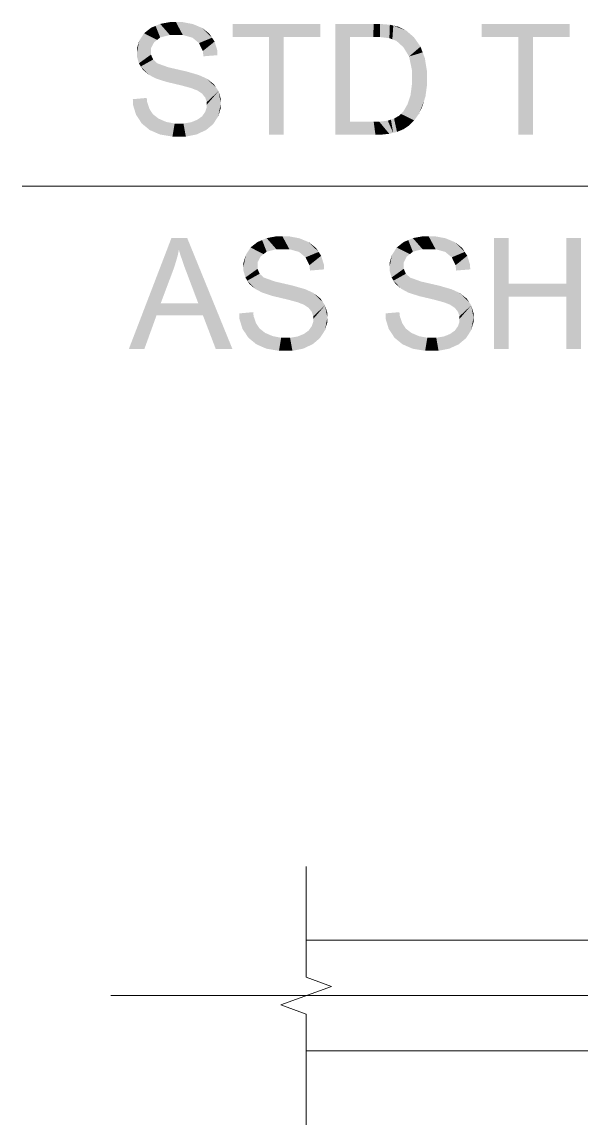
# Model space of a CAD drawing. Header units: millimetres. Extents: x 2 to 579, y 1 to 405.
# Drawn here: x 181.59 to 188.41, y 108.87 to 122.31 of the extents above; entities that cross this region are included whole.
import ezdxf

# ---------------------------------------------------------------- set-up
doc = ezdxf.new("R2010")
doc.units = ezdxf.units.MM
doc.linetypes.add('XKITLINE00', pattern=[0])
doc.layers.add('LinkedObject', color=7, linetype='Continuous', lineweight=0)

# ---------------------------------------------------------------- blocks, each defined once
blk = doc.blocks.new('*A4')
at = {"layer": 'LinkedObject'}
for points in [[(183.275, 122.288), (183.393, 122.153), (183.219, 122.264)], [(183.399, 122.311), (183.393, 122.153), (183.275, 122.288)], [(183.467, 122.311), (183.393, 122.153), (183.399, 122.311)], [(183.393, 122.153), (183.467, 122.311), (183.474, 122.153)], [(183.467, 122.311), (183.551, 122.153), (183.474, 122.153)], [(183.674, 122.286), (183.467, 122.311), (183.542, 122.311)], [(183.731, 122.262), (183.467, 122.311), (183.674, 122.286)], [(183.669, 122.12), (183.467, 122.311), (183.731, 122.262)], [(183.551, 122.153), (183.467, 122.311), (183.669, 122.12)], [(184.157, 122.288), (184.601, 122.128), (184.157, 122.128)], [(184.779, 122.128), (184.601, 122.128), (184.157, 122.288)], [(184.779, 122.128), (184.157, 122.288), (185.226, 122.288)], [(184.779, 122.128), (185.226, 122.288), (185.226, 122.128)], [(185.41, 122.288), (185.588, 122.128), (185.41, 120.938)], [(185.872, 122.128), (185.41, 122.288), (185.875, 122.288)], [(185.588, 122.128), (185.41, 122.288), (185.872, 122.128)], [(185.875, 122.288), (185.951, 122.128), (185.872, 122.128)], [(185.953, 122.288), (185.951, 122.128), (185.875, 122.288)], [(185.953, 122.288), (186.067, 122.114), (185.951, 122.128)], [(186.073, 122.278), (186.067, 122.114), (185.953, 122.288)], [(187.193, 122.288), (187.637, 122.128), (187.193, 122.128)], [(187.816, 122.128), (187.637, 122.128), (187.193, 122.288)], [(187.816, 122.128), (187.193, 122.288), (188.262, 122.288)], [(187.816, 122.128), (188.262, 122.288), (188.262, 122.128)], [(183.079, 122.174), (183.238, 122.093), (183.05, 122.129)], [(183.164, 122.241), (183.238, 122.093), (183.079, 122.174)], [(183.275, 122.123), (183.164, 122.241), (183.219, 122.264)], [(183.238, 122.093), (183.164, 122.241), (183.275, 122.123)], [(183.219, 122.264), (183.393, 122.153), (183.275, 122.123)], [(183.731, 122.262), (183.709, 122.087), (183.669, 122.12)], [(183.788, 122.238), (183.709, 122.087), (183.731, 122.262)], [(183.709, 122.087), (183.788, 122.238), (183.748, 122.054)], [(183.748, 122.054), (183.788, 122.238), (183.907, 122.12)], [(183.907, 122.12), (183.788, 122.238), (183.876, 122.167)], [(186.115, 122.268), (186.067, 122.114), (186.073, 122.278)], [(186.115, 122.268), (186.103, 122.101), (186.067, 122.114)], [(186.103, 122.101), (186.115, 122.268), (186.153, 122.081)], [(186.272, 122.207), (186.115, 122.268), (186.173, 122.255)], [(186.312, 122.172), (186.115, 122.268), (186.272, 122.207)], [(186.237, 122.005), (186.115, 122.268), (186.312, 122.172)], [(186.153, 122.081), (186.115, 122.268), (186.237, 122.005)], [(186.312, 122.172), (186.272, 121.948), (186.237, 122.005)], [(186.366, 122.126), (186.272, 121.948), (186.312, 122.172)], [(183.05, 122.129), (182.992, 121.938), (183.021, 122.085)], [(183.201, 122.063), (182.992, 121.938), (183.05, 122.129)], [(183.021, 122.085), (182.992, 121.938), (182.992, 121.989)], [(183.163, 121.992), (182.992, 121.938), (183.201, 122.063)], [(183.05, 122.129), (183.238, 122.093), (183.201, 122.063)], [(183.907, 122.12), (183.795, 121.958), (183.748, 122.054)], [(183.938, 122.073), (183.795, 121.958), (183.907, 122.12)], [(183.971, 121.966), (183.795, 121.958), (183.938, 122.073)], [(184.601, 120.938), (184.779, 122.128), (184.779, 120.938)], [(184.601, 122.128), (184.779, 122.128), (184.601, 120.938)], [(185.41, 120.938), (185.588, 122.128), (185.588, 121.097)], [(186.446, 122.011), (186.272, 121.948), (186.366, 122.126)], [(187.637, 120.938), (187.816, 122.128), (187.816, 120.938)], [(187.637, 122.128), (187.816, 122.128), (187.637, 120.938)], [(182.992, 121.938), (183.163, 121.992), (183.163, 121.95)], [(183.163, 121.914), (182.992, 121.938), (183.163, 121.95)], [(182.992, 121.938), (183.163, 121.914), (182.992, 121.892)], [(182.992, 121.892), (183.163, 121.914), (183.016, 121.808)], [(183.016, 121.808), (183.163, 121.914), (183.039, 121.77)], [(183.039, 121.77), (183.163, 121.914), (183.19, 121.854)], [(183.973, 121.907), (183.795, 121.958), (183.971, 121.966)], [(183.795, 121.958), (183.973, 121.907), (183.802, 121.893)], [(186.272, 121.948), (186.446, 122.011), (186.307, 121.891)], [(186.307, 121.891), (186.446, 122.011), (186.472, 121.941)], [(186.472, 121.941), (186.341, 121.729), (186.307, 121.891)], [(186.499, 121.871), (186.341, 121.729), (186.472, 121.941)], [(183.19, 121.854), (183.135, 121.67), (183.039, 121.77)], [(183.039, 121.77), (183.135, 121.67), (183.063, 121.732)], [(183.216, 121.83), (183.135, 121.67), (183.19, 121.854)], [(183.135, 121.67), (183.216, 121.83), (183.183, 121.644)], [(183.183, 121.644), (183.216, 121.83), (183.242, 121.807)], [(183.183, 121.644), (183.242, 121.807), (183.22, 121.624)], [(183.22, 121.624), (183.242, 121.807), (183.35, 121.582)], [(183.35, 121.582), (183.242, 121.807), (183.376, 121.759)], [(183.35, 121.582), (183.376, 121.759), (183.443, 121.56)], [(183.443, 121.56), (183.376, 121.759), (183.485, 121.734)], [(186.525, 121.71), (186.341, 121.729), (186.499, 121.871)], [(183.443, 121.56), (183.485, 121.734), (183.536, 121.538)], [(183.536, 121.538), (183.485, 121.734), (183.594, 121.709)], [(183.536, 121.538), (183.594, 121.709), (183.656, 121.505)], [(183.656, 121.505), (183.594, 121.709), (183.683, 121.494)], [(183.683, 121.494), (183.594, 121.709), (183.726, 121.478)], [(183.743, 121.666), (183.726, 121.478), (183.594, 121.709)], [(183.784, 121.648), (183.726, 121.478), (183.743, 121.666)], [(183.726, 121.478), (183.784, 121.648), (183.787, 121.438)], [(183.787, 121.438), (183.784, 121.648), (183.843, 121.621)], [(183.787, 121.438), (183.843, 121.621), (183.805, 121.414)], [(183.805, 121.414), (183.843, 121.621), (183.824, 121.391)], [(183.843, 121.621), (183.958, 121.51), (183.824, 121.391)], [(183.958, 121.51), (183.843, 121.621), (183.93, 121.552)], [(186.525, 121.62), (186.341, 121.729), (186.525, 121.71)], [(186.341, 121.729), (186.525, 121.62), (186.341, 121.623)], [(186.525, 121.62), (186.341, 121.546), (186.341, 121.623)], [(186.525, 121.543), (186.341, 121.546), (186.525, 121.62)], [(183.824, 121.391), (183.958, 121.51), (183.843, 121.335)], [(183.843, 121.335), (183.958, 121.51), (183.986, 121.469)], [(186.341, 121.546), (186.525, 121.543), (186.324, 121.416)], [(186.324, 121.416), (186.525, 121.543), (186.489, 121.347)], [(186.489, 121.347), (186.525, 121.543), (186.507, 121.407)], [(183.117, 121.335), (182.942, 121.371), (183.111, 121.386)], [(182.942, 121.371), (183.016, 121.129), (182.944, 121.303)], [(183.117, 121.335), (183.016, 121.129), (182.942, 121.371)], [(183.843, 121.335), (183.986, 121.469), (183.843, 121.304)], [(183.843, 121.304), (183.986, 121.469), (183.843, 121.272)], [(183.986, 121.469), (184.014, 121.319), (183.843, 121.272)], [(184.014, 121.319), (183.986, 121.469), (184.014, 121.373)], [(186.239, 121.224), (186.489, 121.347), (186.397, 121.151)], [(186.288, 121.309), (186.489, 121.347), (186.239, 121.224)], [(186.306, 121.363), (186.489, 121.347), (186.288, 121.309)], [(186.489, 121.347), (186.306, 121.363), (186.324, 121.416)], [(186.397, 121.151), (186.489, 121.347), (186.425, 121.19)], [(186.425, 121.19), (186.489, 121.347), (186.471, 121.288)], [(182.944, 121.303), (183.016, 121.129), (182.981, 121.182)], [(183.145, 121.252), (183.016, 121.129), (183.117, 121.335)], [(183.016, 121.129), (183.145, 121.252), (183.051, 121.075)], [(183.051, 121.075), (183.145, 121.252), (183.148, 120.995)], [(183.166, 121.219), (183.148, 120.995), (183.145, 121.252)], [(183.188, 121.187), (183.148, 120.995), (183.166, 121.219)], [(183.823, 121.214), (183.983, 121.163), (183.804, 121.188)], [(183.823, 121.214), (184.014, 121.319), (183.983, 121.163)], [(183.843, 121.272), (184.014, 121.319), (183.823, 121.214)], [(183.983, 121.163), (184.014, 121.319), (184.014, 121.265)], [(186.397, 121.151), (186.207, 121.192), (186.239, 121.224)], [(183.188, 121.187), (183.21, 120.968), (183.148, 120.995)], [(183.256, 121.134), (183.21, 120.968), (183.188, 121.187)], [(183.21, 120.968), (183.256, 121.134), (183.272, 120.941)], [(183.302, 121.114), (183.272, 120.941), (183.256, 121.134)], [(183.348, 121.094), (183.272, 120.941), (183.302, 121.114)], [(183.348, 121.094), (183.425, 120.915), (183.272, 120.941)], [(183.451, 121.074), (183.425, 120.915), (183.348, 121.094)], [(183.451, 121.074), (183.516, 120.915), (183.425, 120.915)], [(183.508, 121.074), (183.516, 120.915), (183.451, 121.074)], [(183.508, 121.074), (183.588, 120.915), (183.516, 120.915)], [(183.559, 121.074), (183.588, 120.915), (183.508, 121.074)], [(183.649, 121.089), (183.776, 120.968), (183.559, 121.074)], [(183.559, 121.074), (183.776, 120.968), (183.588, 120.915)], [(183.688, 121.104), (183.922, 121.068), (183.649, 121.089)], [(183.833, 120.994), (183.649, 121.089), (183.922, 121.068)], [(183.776, 120.968), (183.649, 121.089), (183.833, 120.994)], [(183.727, 121.12), (183.922, 121.068), (183.688, 121.104)], [(183.785, 121.161), (183.952, 121.116), (183.727, 121.12)], [(183.727, 121.12), (183.952, 121.116), (183.922, 121.068)], [(183.804, 121.188), (183.983, 121.163), (183.785, 121.161)], [(183.952, 121.116), (183.785, 121.161), (183.983, 121.163)], [(185.588, 121.097), (185.897, 120.938), (185.41, 120.938)], [(185.876, 121.097), (185.897, 120.938), (185.588, 121.097)], [(185.876, 121.097), (185.958, 120.938), (185.897, 120.938)], [(185.943, 121.097), (185.958, 120.938), (185.876, 121.097)], [(186.113, 120.961), (185.943, 121.097), (186.048, 121.109)], [(186.066, 120.949), (185.943, 121.097), (186.113, 120.961)], [(185.958, 120.938), (185.943, 121.097), (186.066, 120.949)], [(186.086, 121.122), (186.113, 120.961), (186.048, 121.109)], [(186.124, 121.134), (186.113, 120.961), (186.086, 121.122)], [(186.113, 120.961), (186.124, 121.134), (186.16, 120.972)], [(186.274, 121.028), (186.124, 121.134), (186.184, 121.169)], [(186.241, 121.006), (186.124, 121.134), (186.274, 121.028)], [(186.16, 120.972), (186.124, 121.134), (186.241, 121.006)], [(186.207, 121.192), (186.308, 121.051), (186.184, 121.169)], [(186.184, 121.169), (186.308, 121.051), (186.274, 121.028)], [(186.369, 121.112), (186.207, 121.192), (186.397, 121.151)], [(186.308, 121.051), (186.207, 121.192), (186.369, 121.112)], [(183.588, 120.915), (183.776, 120.968), (183.718, 120.941)], [(183.412, 119.678), (183.43, 119.278), (182.894, 118.328)], [(183.43, 119.278), (183.412, 119.678), (183.453, 119.342)], [(183.453, 119.342), (183.412, 119.678), (183.49, 119.471)], [(183.49, 119.471), (183.412, 119.678), (183.503, 119.536)], [(183.605, 119.678), (183.503, 119.536), (183.412, 119.678)], [(183.503, 119.536), (183.605, 119.678), (183.519, 119.481)], [(183.519, 119.481), (183.605, 119.678), (183.567, 119.34)], [(183.567, 119.34), (183.605, 119.678), (183.599, 119.255)], [(183.599, 119.255), (183.605, 119.678), (183.74, 118.882)], [(183.74, 118.882), (183.605, 119.678), (183.796, 118.737)], [(183.796, 118.737), (183.605, 119.678), (184.155, 118.328)], [(184.461, 119.631), (184.535, 119.483), (184.376, 119.564)], [(184.572, 119.513), (184.461, 119.631), (184.517, 119.654)], [(184.535, 119.483), (184.461, 119.631), (184.572, 119.513)], [(184.572, 119.678), (184.69, 119.543), (184.517, 119.654)], [(184.517, 119.654), (184.69, 119.543), (184.572, 119.513)], [(184.696, 119.701), (184.69, 119.543), (184.572, 119.678)], [(184.764, 119.701), (184.69, 119.543), (184.696, 119.701)], [(184.69, 119.543), (184.764, 119.701), (184.771, 119.543)], [(184.764, 119.701), (184.849, 119.543), (184.771, 119.543)], [(184.971, 119.676), (184.764, 119.701), (184.839, 119.701)], [(185.029, 119.652), (184.764, 119.701), (184.971, 119.676)], [(184.966, 119.51), (184.764, 119.701), (185.029, 119.652)], [(184.849, 119.543), (184.764, 119.701), (184.966, 119.51)], [(185.029, 119.652), (185.006, 119.477), (184.966, 119.51)], [(185.086, 119.628), (185.006, 119.477), (185.029, 119.652)], [(185.006, 119.477), (185.086, 119.628), (185.046, 119.444)], [(185.046, 119.444), (185.086, 119.628), (185.205, 119.51)], [(185.205, 119.51), (185.086, 119.628), (185.174, 119.557)], [(186.242, 119.631), (186.316, 119.483), (186.157, 119.564)], [(186.353, 119.513), (186.242, 119.631), (186.297, 119.654)], [(186.316, 119.483), (186.242, 119.631), (186.353, 119.513)], [(186.353, 119.678), (186.471, 119.543), (186.297, 119.654)], [(186.297, 119.654), (186.471, 119.543), (186.353, 119.513)], [(186.477, 119.701), (186.471, 119.543), (186.353, 119.678)], [(186.545, 119.701), (186.471, 119.543), (186.477, 119.701)], [(186.471, 119.543), (186.545, 119.701), (186.552, 119.543)], [(186.545, 119.701), (186.63, 119.543), (186.552, 119.543)], [(186.752, 119.676), (186.545, 119.701), (186.62, 119.701)], [(186.809, 119.652), (186.545, 119.701), (186.752, 119.676)], [(186.747, 119.51), (186.545, 119.701), (186.809, 119.652)], [(186.63, 119.543), (186.545, 119.701), (186.747, 119.51)], [(186.809, 119.652), (186.787, 119.477), (186.747, 119.51)], [(186.867, 119.628), (186.787, 119.477), (186.809, 119.652)], [(186.787, 119.477), (186.867, 119.628), (186.827, 119.444)], [(186.827, 119.444), (186.867, 119.628), (186.985, 119.51)], [(186.985, 119.51), (186.867, 119.628), (186.955, 119.557)], [(187.52, 119.123), (187.342, 118.328), (187.342, 119.678)], [(187.52, 119.123), (187.342, 119.678), (187.52, 119.678)], [(188.4, 119.678), (188.222, 119.123), (188.222, 119.678)], [(188.222, 118.963), (188.222, 119.123), (188.4, 119.678)], [(188.222, 118.963), (188.4, 119.678), (188.4, 118.328)], [(184.348, 119.519), (184.29, 119.328), (184.319, 119.475)], [(184.498, 119.454), (184.29, 119.328), (184.348, 119.519)], [(184.319, 119.475), (184.29, 119.328), (184.29, 119.379)], [(184.376, 119.564), (184.535, 119.483), (184.348, 119.519)], [(184.348, 119.519), (184.535, 119.483), (184.498, 119.454)], [(185.205, 119.51), (185.093, 119.348), (185.046, 119.444)], [(185.236, 119.463), (185.093, 119.348), (185.205, 119.51)], [(185.269, 119.356), (185.093, 119.348), (185.236, 119.463)], [(186.128, 119.519), (186.07, 119.328), (186.099, 119.475)], [(186.279, 119.454), (186.07, 119.328), (186.128, 119.519)], [(186.099, 119.475), (186.07, 119.328), (186.07, 119.379)], [(186.157, 119.564), (186.316, 119.483), (186.128, 119.519)], [(186.128, 119.519), (186.316, 119.483), (186.279, 119.454)], [(186.985, 119.51), (186.873, 119.348), (186.827, 119.444)], [(187.016, 119.463), (186.873, 119.348), (186.985, 119.51)], [(187.049, 119.356), (186.873, 119.348), (187.016, 119.463)], [(184.461, 119.382), (184.29, 119.328), (184.498, 119.454)], [(184.29, 119.328), (184.461, 119.382), (184.461, 119.34)], [(184.461, 119.304), (184.29, 119.328), (184.461, 119.34)], [(184.29, 119.328), (184.461, 119.304), (184.29, 119.282)], [(185.271, 119.297), (185.093, 119.348), (185.269, 119.356)], [(185.093, 119.348), (185.271, 119.297), (185.1, 119.283)], [(186.242, 119.382), (186.07, 119.328), (186.279, 119.454)], [(186.07, 119.328), (186.242, 119.382), (186.242, 119.34)], [(186.242, 119.304), (186.07, 119.328), (186.242, 119.34)], [(186.07, 119.328), (186.242, 119.304), (186.07, 119.282)], [(187.052, 119.297), (186.873, 119.348), (187.049, 119.356)], [(186.873, 119.348), (187.052, 119.297), (186.88, 119.283)], [(182.894, 118.328), (183.43, 119.278), (183.281, 118.882)], [(184.29, 119.282), (184.461, 119.304), (184.313, 119.198)], [(184.313, 119.198), (184.461, 119.304), (184.337, 119.16)], [(184.337, 119.16), (184.461, 119.304), (184.487, 119.244)], [(184.487, 119.244), (184.432, 119.06), (184.337, 119.16)], [(184.513, 119.22), (184.432, 119.06), (184.487, 119.244)], [(184.432, 119.06), (184.513, 119.22), (184.481, 119.034)], [(184.481, 119.034), (184.513, 119.22), (184.539, 119.197)], [(184.481, 119.034), (184.539, 119.197), (184.518, 119.014)], [(184.518, 119.014), (184.539, 119.197), (184.648, 118.972)], [(184.648, 118.972), (184.539, 119.197), (184.674, 119.149)], [(186.07, 119.282), (186.242, 119.304), (186.094, 119.198)], [(186.094, 119.198), (186.242, 119.304), (186.117, 119.16)], [(186.117, 119.16), (186.242, 119.304), (186.268, 119.244)], [(186.268, 119.244), (186.213, 119.06), (186.117, 119.16)], [(186.294, 119.22), (186.213, 119.06), (186.268, 119.244)], [(186.213, 119.06), (186.294, 119.22), (186.261, 119.034)], [(186.261, 119.034), (186.294, 119.22), (186.32, 119.197)], [(186.261, 119.034), (186.32, 119.197), (186.298, 119.014)], [(186.298, 119.014), (186.32, 119.197), (186.428, 118.972)], [(186.428, 118.972), (186.32, 119.197), (186.454, 119.149)], [(184.337, 119.16), (184.432, 119.06), (184.36, 119.122)], [(184.648, 118.972), (184.674, 119.149), (184.741, 118.95)], [(184.741, 118.95), (184.674, 119.149), (184.783, 119.124)], [(184.741, 118.95), (184.783, 119.124), (184.834, 118.928)], [(184.834, 118.928), (184.783, 119.124), (184.891, 119.099)], [(184.834, 118.928), (184.891, 119.099), (184.954, 118.895)], [(184.954, 118.895), (184.891, 119.099), (184.981, 118.884)], [(184.981, 118.884), (184.891, 119.099), (185.023, 118.868)], [(185.041, 119.056), (185.023, 118.868), (184.891, 119.099)], [(185.081, 119.038), (185.023, 118.868), (185.041, 119.056)], [(186.117, 119.16), (186.213, 119.06), (186.141, 119.122)], [(186.428, 118.972), (186.454, 119.149), (186.521, 118.95)], [(186.521, 118.95), (186.454, 119.149), (186.563, 119.124)], [(186.521, 118.95), (186.563, 119.124), (186.614, 118.928)], [(186.614, 118.928), (186.563, 119.124), (186.672, 119.099)], [(186.614, 118.928), (186.672, 119.099), (186.734, 118.895)], [(186.734, 118.895), (186.672, 119.099), (186.762, 118.884)], [(186.762, 118.884), (186.672, 119.099), (186.804, 118.868)], [(186.821, 119.056), (186.804, 118.868), (186.672, 119.099)], [(186.862, 119.038), (186.804, 118.868), (186.821, 119.056)], [(187.52, 118.963), (187.342, 118.328), (187.52, 119.123)], [(187.52, 119.123), (188.222, 118.963), (187.52, 118.963)], [(188.222, 119.123), (188.222, 118.963), (187.52, 119.123)], [(185.023, 118.868), (185.081, 119.038), (185.084, 118.828)], [(185.084, 118.828), (185.081, 119.038), (185.14, 119.011)], [(185.084, 118.828), (185.14, 119.011), (185.103, 118.804)], [(185.103, 118.804), (185.14, 119.011), (185.121, 118.781)], [(185.14, 119.011), (185.255, 118.9), (185.121, 118.781)], [(185.255, 118.9), (185.14, 119.011), (185.227, 118.942)], [(186.804, 118.868), (186.862, 119.038), (186.865, 118.828)], [(186.865, 118.828), (186.862, 119.038), (186.921, 119.011)], [(186.865, 118.828), (186.921, 119.011), (186.883, 118.804)], [(186.883, 118.804), (186.921, 119.011), (186.902, 118.781)], [(186.921, 119.011), (187.036, 118.9), (186.902, 118.781)], [(187.036, 118.9), (186.921, 119.011), (187.008, 118.942)], [(187.342, 118.328), (187.52, 118.963), (187.52, 118.328)], [(188.222, 118.963), (188.4, 118.328), (188.222, 118.328)], [(183.231, 118.737), (182.894, 118.328), (183.281, 118.882)], [(183.281, 118.882), (183.796, 118.737), (183.231, 118.737)], [(183.74, 118.882), (183.796, 118.737), (183.281, 118.882)], [(185.121, 118.781), (185.255, 118.9), (185.14, 118.725)], [(185.14, 118.725), (185.255, 118.9), (185.283, 118.859)], [(185.14, 118.725), (185.283, 118.859), (185.14, 118.694)], [(185.14, 118.694), (185.283, 118.859), (185.14, 118.662)], [(185.283, 118.859), (185.312, 118.709), (185.14, 118.662)], [(185.312, 118.709), (185.283, 118.859), (185.312, 118.763)], [(186.902, 118.781), (187.036, 118.9), (186.921, 118.725)], [(186.921, 118.725), (187.036, 118.9), (187.064, 118.859)], [(186.921, 118.725), (187.064, 118.859), (186.921, 118.694)], [(186.921, 118.694), (187.064, 118.859), (186.921, 118.662)], [(187.064, 118.859), (187.092, 118.709), (186.921, 118.662)], [(187.092, 118.709), (187.064, 118.859), (187.092, 118.763)], [(182.894, 118.328), (183.231, 118.737), (183.083, 118.328)], [(183.796, 118.737), (184.155, 118.328), (183.952, 118.328)], [(184.414, 118.725), (184.24, 118.761), (184.408, 118.776)], [(184.24, 118.761), (184.314, 118.519), (184.241, 118.693)], [(184.414, 118.725), (184.314, 118.519), (184.24, 118.761)], [(184.241, 118.693), (184.314, 118.519), (184.278, 118.572)], [(184.442, 118.642), (184.314, 118.519), (184.414, 118.725)], [(185.121, 118.604), (185.312, 118.709), (185.281, 118.553)], [(185.14, 118.662), (185.312, 118.709), (185.121, 118.604)], [(185.281, 118.553), (185.312, 118.709), (185.312, 118.655)], [(186.195, 118.725), (186.02, 118.761), (186.189, 118.776)], [(186.02, 118.761), (186.094, 118.519), (186.022, 118.693)], [(186.195, 118.725), (186.094, 118.519), (186.02, 118.761)], [(186.022, 118.693), (186.094, 118.519), (186.059, 118.572)], [(186.223, 118.642), (186.094, 118.519), (186.195, 118.725)], [(186.902, 118.604), (187.092, 118.709), (187.061, 118.553)], [(186.921, 118.662), (187.092, 118.709), (186.902, 118.604)], [(187.061, 118.553), (187.092, 118.709), (187.092, 118.655)], [(184.314, 118.519), (184.442, 118.642), (184.349, 118.465)], [(184.349, 118.465), (184.442, 118.642), (184.446, 118.385)], [(184.464, 118.609), (184.446, 118.385), (184.442, 118.642)], [(184.486, 118.577), (184.446, 118.385), (184.464, 118.609)], [(184.486, 118.577), (184.507, 118.358), (184.446, 118.385)], [(184.553, 118.524), (184.507, 118.358), (184.486, 118.577)], [(184.507, 118.358), (184.553, 118.524), (184.569, 118.331)], [(184.599, 118.504), (184.569, 118.331), (184.553, 118.524)], [(185.083, 118.551), (185.25, 118.506), (185.025, 118.51)], [(185.102, 118.578), (185.281, 118.553), (185.083, 118.551)], [(185.25, 118.506), (185.083, 118.551), (185.281, 118.553)], [(185.121, 118.604), (185.281, 118.553), (185.102, 118.578)], [(186.094, 118.519), (186.223, 118.642), (186.129, 118.465)], [(186.129, 118.465), (186.223, 118.642), (186.226, 118.385)], [(186.245, 118.609), (186.226, 118.385), (186.223, 118.642)], [(186.266, 118.577), (186.226, 118.385), (186.245, 118.609)], [(186.266, 118.577), (186.288, 118.358), (186.226, 118.385)], [(186.334, 118.524), (186.288, 118.358), (186.266, 118.577)], [(186.288, 118.358), (186.334, 118.524), (186.35, 118.331)], [(186.38, 118.504), (186.35, 118.331), (186.334, 118.524)], [(186.864, 118.551), (187.031, 118.506), (186.806, 118.51)], [(186.883, 118.578), (187.061, 118.553), (186.864, 118.551)], [(187.031, 118.506), (186.864, 118.551), (187.061, 118.553)], [(186.902, 118.604), (187.061, 118.553), (186.883, 118.578)], [(184.645, 118.484), (184.569, 118.331), (184.599, 118.504)], [(184.645, 118.484), (184.722, 118.305), (184.569, 118.331)], [(184.749, 118.464), (184.722, 118.305), (184.645, 118.484)], [(184.749, 118.464), (184.814, 118.305), (184.722, 118.305)], [(184.806, 118.464), (184.814, 118.305), (184.749, 118.464)], [(184.806, 118.464), (184.886, 118.305), (184.814, 118.305)], [(184.857, 118.464), (184.886, 118.305), (184.806, 118.464)], [(184.947, 118.479), (185.073, 118.358), (184.857, 118.464)], [(184.857, 118.464), (185.073, 118.358), (184.886, 118.305)], [(184.986, 118.494), (185.219, 118.458), (184.947, 118.479)], [(185.131, 118.384), (184.947, 118.479), (185.219, 118.458)], [(185.073, 118.358), (184.947, 118.479), (185.131, 118.384)], [(185.025, 118.51), (185.219, 118.458), (184.986, 118.494)], [(185.025, 118.51), (185.25, 118.506), (185.219, 118.458)], [(186.426, 118.484), (186.35, 118.331), (186.38, 118.504)], [(186.426, 118.484), (186.503, 118.305), (186.35, 118.331)], [(186.529, 118.464), (186.503, 118.305), (186.426, 118.484)], [(186.529, 118.464), (186.594, 118.305), (186.503, 118.305)], [(186.587, 118.464), (186.594, 118.305), (186.529, 118.464)], [(186.587, 118.464), (186.666, 118.305), (186.594, 118.305)], [(186.638, 118.464), (186.666, 118.305), (186.587, 118.464)], [(186.727, 118.479), (186.854, 118.358), (186.638, 118.464)], [(186.638, 118.464), (186.854, 118.358), (186.666, 118.305)], [(186.767, 118.494), (187, 118.458), (186.727, 118.479)], [(186.911, 118.384), (186.727, 118.479), (187, 118.458)], [(186.854, 118.358), (186.727, 118.479), (186.911, 118.384)], [(186.806, 118.51), (187, 118.458), (186.767, 118.494)], [(186.806, 118.51), (187.031, 118.506), (187, 118.458)], [(184.886, 118.305), (185.073, 118.358), (185.016, 118.331)], [(186.666, 118.305), (186.854, 118.358), (186.796, 118.331)]]:
    blk.add_hatch(color=7, dxfattribs=at).paths.add_polyline_path(points, flags=17)
at = {"layer": 'LinkedObject', "color": 6, "linetype": 'XKITLINE00', "lineweight": 0}
for p, q in [((197.469, 120.312), (181.593, 120.312)), ((182.673, 110.45), (195.846, 110.45))]:
    blk.add_line(p, q, dxfattribs=at)
at = {"layer": 'LinkedObject', "color": 7, "linetype": 'XKITLINE00', "lineweight": 0}
for p, q in [((185.053, 112.023), (185.053, 110.673)), ((185.053, 111.125), (214.187, 111.125)), ((185.053, 110.673), (185.362, 110.561)), ((185.362, 110.561), (184.744, 110.336)), ((184.744, 110.336), (185.053, 110.223)), ((185.053, 110.223), (185.053, 108.873)), ((214.187, 109.775), (185.053, 109.775))]:
    blk.add_line(p, q, dxfattribs=at)

msp = doc.modelspace()

# ---------------------------------------------------------------- block references
at = {"lineweight": 0}
msp.add_blockref('*A4', (0, 0), dxfattribs=at)

doc.saveas('drawing.dxf')
